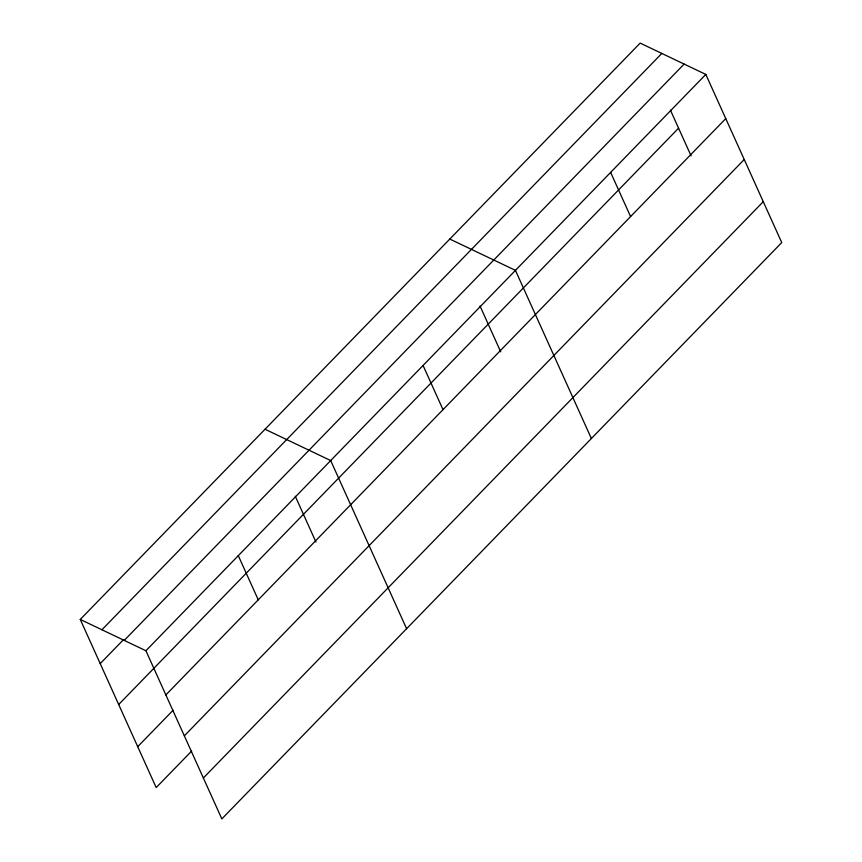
<?xml version="1.0" encoding="UTF-8"?>
<svg xmlns="http://www.w3.org/2000/svg" width="862" height="862" viewBox="0 0 862 862"><rect width="100%" height="100%" fill="white"/><g stroke="black" fill="none" stroke-linecap="round" stroke-linejoin="round"><path stroke-width="1.29" d="M80.263 619.433L640.164 43.1L705.816 74.423L781.737 242.567L221.836 818.9L145.915 650.745L80.263 619.433L156.184 787.577L191.644 751.082M101.931 629.766L661.822 53.433M100.218 663.621L123.546 639.604M124.247 640.412L684.148 64.079M145.915 650.745L705.816 74.423M118.687 704.523L678.577 128.19M165.87 694.934L725.761 118.6M137.715 746.675L173.176 710.169M184.339 735.846L744.24 159.513M203.367 777.987L763.269 201.665M449.792 239.054L515.444 270.366L591.375 438.521M265.033 429.244L330.685 460.556L406.605 628.71M670.431 110.142L691.087 155.893M610.63 172.4L630.585 216.577M480.069 306.096L500.725 351.847M423.07 365.466L443.014 409.655M295.3 496.286L315.955 542.036M238.3 555.656L258.255 599.844"/></g></svg>
